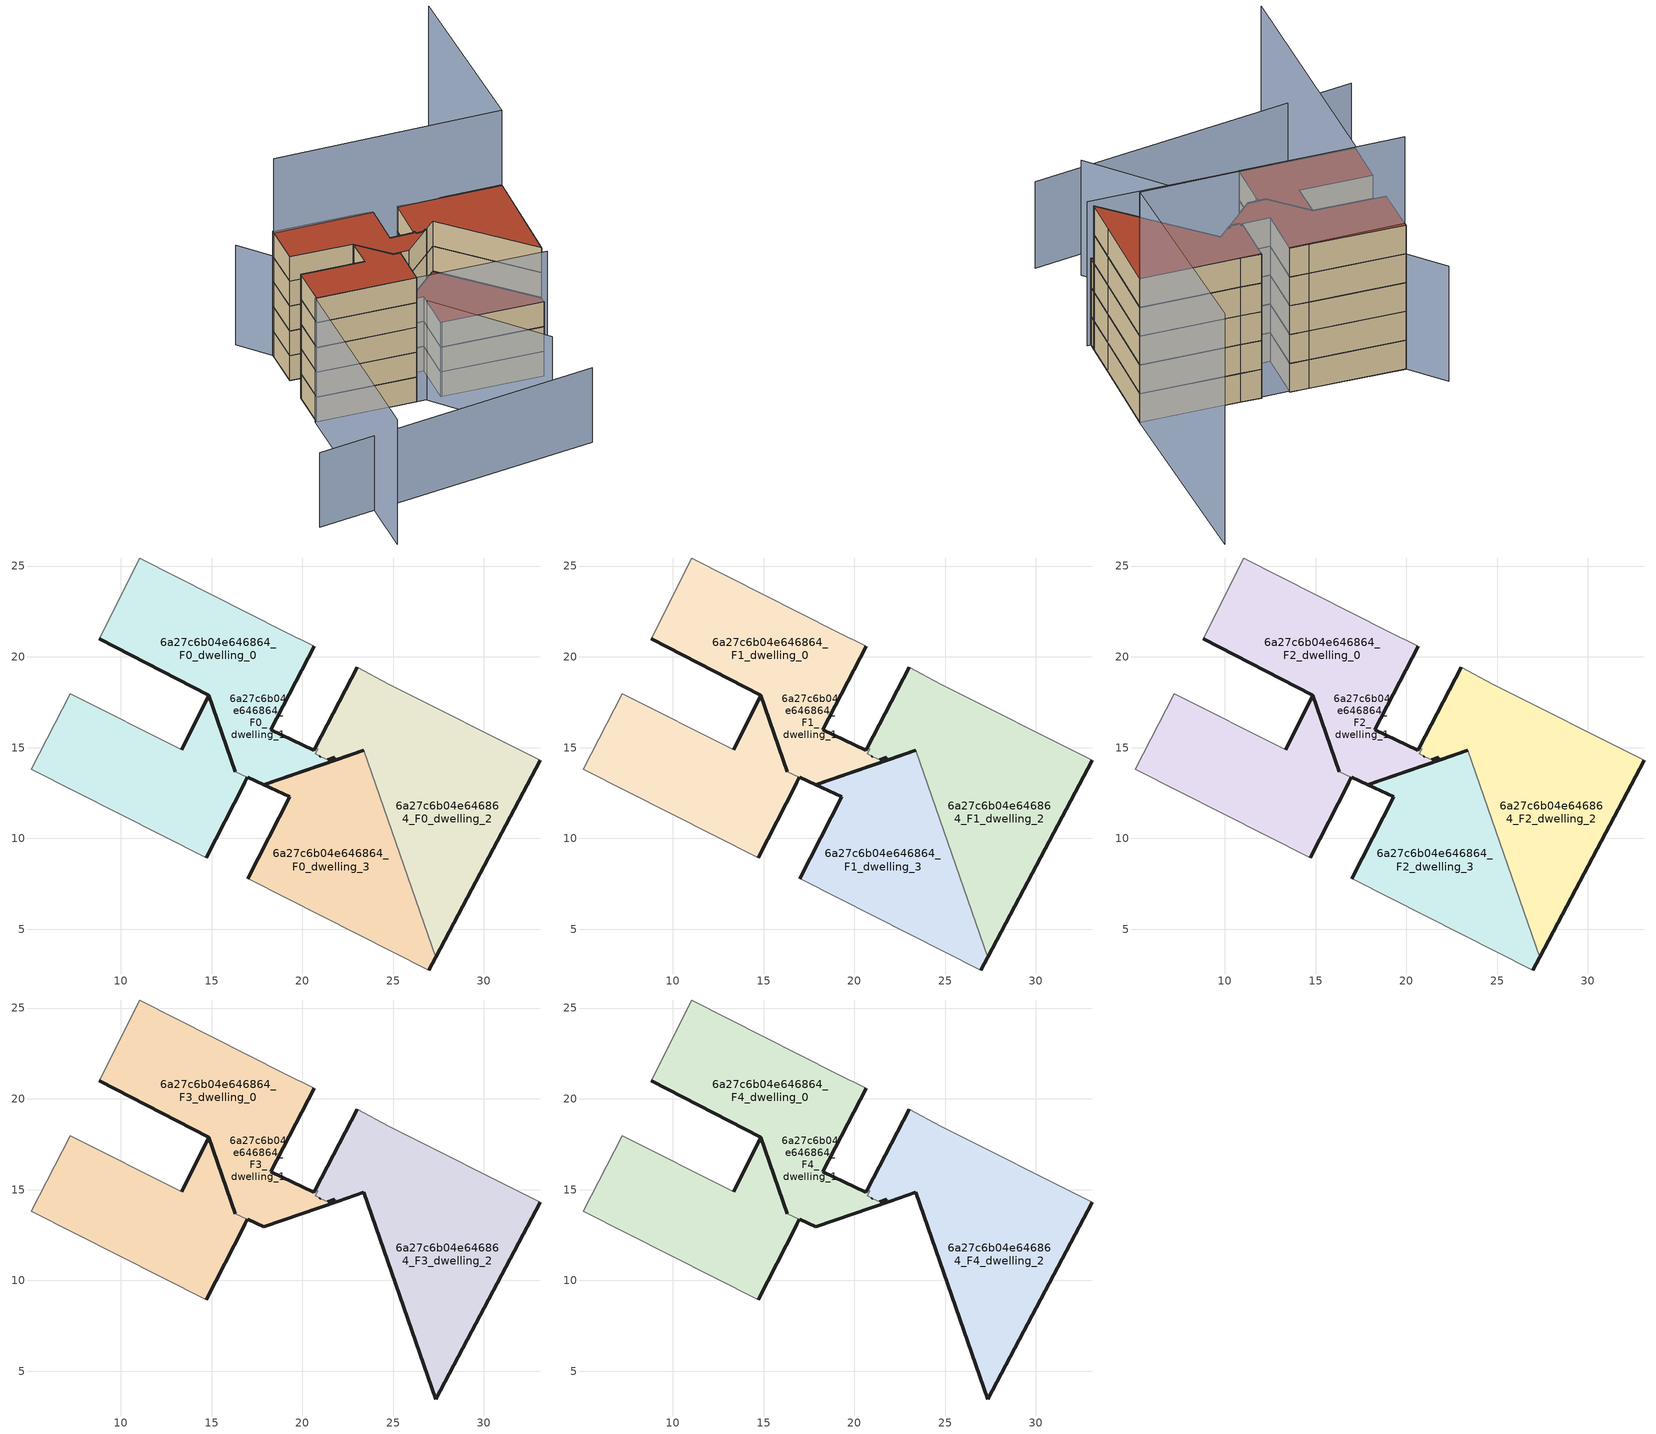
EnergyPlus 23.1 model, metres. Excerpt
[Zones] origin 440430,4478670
6a27c6b04e646864_F0_dwelling_0
 floor ground (EU_floor_Construction): 14.71,8.94 16.77,12.97 16.84,13.1 16.98,13.37 16.32,13.68 16.31,13.68 14.86,17.87 13.35,14.88 7.23,17.98 5.09,13.8 z0; 16.32,13.68 14.86,17.87 16.31,13.68 z0; 21.99,14.38 21.8,14.47 21.39,14.33 21.01,14.51 20.96,14.49 20.97,14.53 20.7,14.66 20.84,14.92 20.71,14.99 20.64,14.85 18.27,15.98 20.65,20.57 19.04,21.39 11.05,25.44 8.81,20.99 14.86,17.87 16.32,13.68 16.98,13.37 17.89,12.96 z0
 wall outside (EU_wall_Construction): 21.99,14.38 17.89,12.96 16.98,13.37 / 16.32,13.68 16.31,13.68 14.86,17.87 8.81,20.99 / 20.65,20.57 18.27,15.98 20.64,14.85 20.71,14.99 / 20.97,14.53 20.96,14.49 / 21.39,14.33 21.8,14.47 z0:3
 wall adiabatic (EU_wall_Construction): 8.81,20.99 11.05,25.44 19.04,21.39 20.65,20.57 z0:3
 wall to 6a27c6b04e646864_F0_dwelling_2 (EU_wall_Construction): 21.8,14.47 21.99,14.38 / 20.71,14.99 20.84,14.92 20.7,14.66 20.97,14.53 / 20.96,14.49 21.01,14.51 21.39,14.33 z0:3
 wall to 6a27c6b04e646864_F0_dwelling_1 (EU_wall_Construction): 16.98,13.37 16.32,13.68 z0:3
6a27c6b04e646864_F0_dwelling_1
 floor ground (EU_floor_Construction): 14.71,8.94 16.77,12.97 16.84,13.1 16.98,13.37 16.32,13.68 16.31,13.68 14.86,17.87 13.35,14.88 7.23,17.98 5.09,13.8 z0; 16.32,13.68 14.86,17.87 16.31,13.68 z0; 21.99,14.38 21.8,14.47 21.39,14.33 21.01,14.51 20.96,14.49 20.97,14.53 20.7,14.66 20.84,14.92 20.71,14.99 20.64,14.85 18.27,15.98 20.65,20.57 19.04,21.39 11.05,25.44 8.81,20.99 14.86,17.87 16.32,13.68 16.98,13.37 17.89,12.96 z0
 wall outside (EU_wall_Construction): 13.35,14.88 14.86,17.87 16.32,13.68 / 16.98,13.37 16.84,13.1 16.77,12.97 14.71,8.94 z0:3
 wall adiabatic (EU_wall_Construction): 14.71,8.94 5.09,13.8 7.23,17.98 13.35,14.88 z0:3
6a27c6b04e646864_F0_dwelling_2
 floor ground (EU_floor_Construction): 29.07,6.75 33.09,14.31 24.75,18.5 23.01,19.42 20.71,14.99 20.84,14.92 20.7,14.66 20.97,14.53 20.96,14.49 21.01,14.51 21.39,14.33 21.8,14.47 21.99,14.38 23.39,14.86 27.33,3.46 z0
 wall outside (EU_wall_Construction): 20.71,14.99 23.01,19.42 / 33.09,14.31 29.07,6.75 27.33,3.46 / 23.39,14.86 21.99,14.38 / 20.96,14.49 20.97,14.53 / 21.8,14.47 21.39,14.33 z0:3
 wall adiabatic (EU_wall_Construction): 23.01,19.42 24.75,18.5 33.09,14.31 z0:3
 wall to 6a27c6b04e646864_F0_dwelling_3 (EU_wall_Construction): 27.33,3.46 23.39,14.86 z0:3
6a27c6b04e646864_F0_dwelling_3
 floor ground (EU_floor_Construction): 26.96,2.76 27.33,3.46 23.39,14.86 17.89,12.96 19.32,12.3 17,7.79 17.13,7.73 z0
 wall outside (EU_wall_Construction): 27.33,3.46 26.96,2.76 / 17,7.79 19.32,12.3 17.89,12.96 23.39,14.86 z0:3
 wall adiabatic (EU_wall_Construction): 26.96,2.76 17.13,7.73 17,7.79 z0:3
6a27c6b04e646864_F1_dwelling_0
 floor outside (EU_floor_Construction): 21.99,14.38 21.8,14.47 21.39,14.33 21.01,14.51 20.96,14.49 20.97,14.53 20.7,14.66 20.84,14.92 20.71,14.99 20.64,14.85 18.27,15.98 20.65,20.57 19.04,21.39 11.05,25.44 8.81,20.99 14.86,17.87 16.32,13.68 16.98,13.37 17.89,12.96 z3; 14.71,8.94 16.77,12.97 16.84,13.1 16.98,13.37 16.32,13.68 16.31,13.68 14.86,17.87 13.35,14.88 7.23,17.98 5.09,13.8 z3; 16.32,13.68 14.86,17.87 16.31,13.68 z3
 wall outside (EU_wall_Construction): 21.99,14.38 17.89,12.96 16.98,13.37 / 16.32,13.68 16.31,13.68 14.86,17.87 8.81,20.99 / 20.65,20.57 18.27,15.98 20.64,14.85 20.71,14.99 / 20.97,14.53 20.96,14.49 / 21.39,14.33 21.8,14.47 z3:6
 wall adiabatic (EU_wall_Construction): 8.81,20.99 11.05,25.44 19.04,21.39 20.65,20.57 z3:6
 wall to 6a27c6b04e646864_F1_dwelling_2 (EU_wall_Construction): 21.8,14.47 21.99,14.38 / 20.71,14.99 20.84,14.92 20.7,14.66 20.97,14.53 / 20.96,14.49 21.01,14.51 21.39,14.33 z3:6
 wall to 6a27c6b04e646864_F1_dwelling_1 (EU_wall_Construction): 16.98,13.37 16.32,13.68 z3:6
6a27c6b04e646864_F1_dwelling_1
 floor to 6a27c6b04e646864_F0_dwelling_1 (EU_floor_Construction): 14.71,8.94 16.77,12.97 16.84,13.1 16.98,13.37 16.32,13.68 16.31,13.68 14.86,17.87 13.35,14.88 7.23,17.98 5.09,13.8 z3; 16.32,13.68 14.86,17.87 16.31,13.68 z3; 21.99,14.38 21.8,14.47 21.39,14.33 21.01,14.51 20.96,14.49 20.97,14.53 20.7,14.66 20.84,14.92 20.71,14.99 20.64,14.85 18.27,15.98 20.65,20.57 19.04,21.39 11.05,25.44 8.81,20.99 14.86,17.87 16.32,13.68 16.98,13.37 17.89,12.96 z3
 wall outside (EU_wall_Construction): 13.35,14.88 14.86,17.87 16.32,13.68 / 16.98,13.37 16.84,13.1 16.77,12.97 14.71,8.94 z3:6
 wall adiabatic (EU_wall_Construction): 14.71,8.94 5.09,13.8 7.23,17.98 13.35,14.88 z3:6
6a27c6b04e646864_F1_dwelling_2
 floor to 6a27c6b04e646864_F0_dwelling_2 (EU_floor_Construction): 29.07,6.75 33.09,14.31 24.75,18.5 23.01,19.42 20.71,14.99 20.84,14.92 20.7,14.66 20.97,14.53 20.96,14.49 21.01,14.51 21.39,14.33 21.8,14.47 21.99,14.38 23.39,14.86 27.33,3.46 z3
 wall outside (EU_wall_Construction): 20.71,14.99 23.01,19.42 / 33.09,14.31 29.07,6.75 27.33,3.46 / 23.39,14.86 21.99,14.38 / 20.96,14.49 20.97,14.53 / 21.8,14.47 21.39,14.33 z3:6
 wall adiabatic (EU_wall_Construction): 23.01,19.42 24.75,18.5 33.09,14.31 z3:6
 wall to 6a27c6b04e646864_F1_dwelling_3 (EU_wall_Construction): 27.33,3.46 23.39,14.86 z3:6
6a27c6b04e646864_F1_dwelling_3
 floor to 6a27c6b04e646864_F0_dwelling_3 (EU_floor_Construction): 26.96,2.76 27.33,3.46 23.39,14.86 17.89,12.96 19.32,12.3 17,7.79 17.13,7.73 z3
 wall outside (EU_wall_Construction): 27.33,3.46 26.96,2.76 / 17,7.79 19.32,12.3 17.89,12.96 23.39,14.86 z3:6
 wall adiabatic (EU_wall_Construction): 26.96,2.76 17.13,7.73 17,7.79 z3:6
6a27c6b04e646864_F2_dwelling_0
 floor outside (EU_floor_Construction): 21.99,14.38 21.8,14.47 21.39,14.33 21.01,14.51 20.96,14.49 20.97,14.53 20.7,14.66 20.84,14.92 20.71,14.99 20.64,14.85 18.27,15.98 20.65,20.57 19.04,21.39 11.05,25.44 8.81,20.99 14.86,17.87 16.32,13.68 16.98,13.37 17.89,12.96 z6; 14.71,8.94 16.77,12.97 16.84,13.1 16.98,13.37 16.32,13.68 16.31,13.68 14.86,17.87 13.35,14.88 7.23,17.98 5.09,13.8 z6; 16.32,13.68 14.86,17.87 16.31,13.68 z6
 wall outside (EU_wall_Construction): 21.99,14.38 17.89,12.96 16.98,13.37 / 16.32,13.68 16.31,13.68 14.86,17.87 8.81,20.99 / 20.65,20.57 18.27,15.98 20.64,14.85 20.71,14.99 / 20.97,14.53 20.96,14.49 / 21.39,14.33 21.8,14.47 z6:9
 wall adiabatic (EU_wall_Construction): 8.81,20.99 11.05,25.44 19.04,21.39 20.65,20.57 z6:9
 wall to 6a27c6b04e646864_F2_dwelling_2 (EU_wall_Construction): 21.8,14.47 21.99,14.38 / 20.71,14.99 20.84,14.92 20.7,14.66 20.97,14.53 / 20.96,14.49 21.01,14.51 21.39,14.33 z6:9
 wall to 6a27c6b04e646864_F2_dwelling_1 (EU_wall_Construction): 16.98,13.37 16.32,13.68 z6:9
6a27c6b04e646864_F2_dwelling_1
 floor to 6a27c6b04e646864_F1_dwelling_1 (EU_floor_Construction): 14.71,8.94 16.77,12.97 16.84,13.1 16.98,13.37 16.32,13.68 16.31,13.68 14.86,17.87 13.35,14.88 7.23,17.98 5.09,13.8 z6; 16.32,13.68 14.86,17.87 16.31,13.68 z6; 21.99,14.38 21.8,14.47 21.39,14.33 21.01,14.51 20.96,14.49 20.97,14.53 20.7,14.66 20.84,14.92 20.71,14.99 20.64,14.85 18.27,15.98 20.65,20.57 19.04,21.39 11.05,25.44 8.81,20.99 14.86,17.87 16.32,13.68 16.98,13.37 17.89,12.96 z6
 wall outside (EU_wall_Construction): 13.35,14.88 14.86,17.87 16.32,13.68 / 16.98,13.37 16.84,13.1 16.77,12.97 14.71,8.94 z6:9
 wall adiabatic (EU_wall_Construction): 14.71,8.94 5.09,13.8 7.23,17.98 13.35,14.88 z6:9
6a27c6b04e646864_F2_dwelling_2
 floor to 6a27c6b04e646864_F1_dwelling_2 (EU_floor_Construction): 29.07,6.75 33.09,14.31 24.75,18.5 23.01,19.42 20.71,14.99 20.84,14.92 20.7,14.66 20.97,14.53 20.96,14.49 21.01,14.51 21.39,14.33 21.8,14.47 21.99,14.38 23.39,14.86 27.33,3.46 z6
 wall outside (EU_wall_Construction): 20.71,14.99 23.01,19.42 / 33.09,14.31 29.07,6.75 27.33,3.46 / 23.39,14.86 21.99,14.38 / 20.96,14.49 20.97,14.53 / 21.8,14.47 21.39,14.33 z6:9
 wall adiabatic (EU_wall_Construction): 23.01,19.42 24.75,18.5 33.09,14.31 z6:9
 wall to 6a27c6b04e646864_F2_dwelling_3 (EU_wall_Construction): 27.33,3.46 23.39,14.86 z6:9
6a27c6b04e646864_F2_dwelling_3
 floor to 6a27c6b04e646864_F1_dwelling_3 (EU_floor_Construction): 26.96,2.76 27.33,3.46 23.39,14.86 17.89,12.96 19.32,12.3 17,7.79 17.13,7.73 z6
 wall outside (EU_wall_Construction): 27.33,3.46 26.96,2.76 / 17,7.79 19.32,12.3 17.89,12.96 23.39,14.86 z6:9
 wall adiabatic (EU_wall_Construction): 26.96,2.76 17.13,7.73 17,7.79 z6:9
 roof outside (EU_roof_Construction): 23.39,14.86 27.33,3.46 26.96,2.76 17.13,7.73 17,7.79 19.32,12.3 17.89,12.96 z9
6a27c6b04e646864_F3_dwelling_0
 floor outside (EU_floor_Construction): 21.99,14.38 21.8,14.47 21.39,14.33 21.01,14.51 20.96,14.49 20.97,14.53 20.7,14.66 20.84,14.92 20.71,14.99 20.64,14.85 18.27,15.98 20.65,20.57 19.04,21.39 11.05,25.44 8.81,20.99 14.86,17.87 16.32,13.68 16.98,13.37 17.89,12.96 z9; 14.71,8.94 16.77,12.97 16.84,13.1 16.98,13.37 16.32,13.68 16.31,13.68 14.86,17.87 13.35,14.88 7.23,17.98 5.09,13.8 z9; 16.32,13.68 14.86,17.87 16.31,13.68 z9
 wall outside (EU_wall_Construction): 21.99,14.38 17.89,12.96 16.98,13.37 / 16.32,13.68 16.31,13.68 14.86,17.87 8.81,20.99 / 20.65,20.57 18.27,15.98 20.64,14.85 20.71,14.99 / 20.97,14.53 20.96,14.49 / 21.39,14.33 21.8,14.47 z9:12
 wall adiabatic (EU_wall_Construction): 8.81,20.99 11.05,25.44 19.04,21.39 20.65,20.57 z9:12
 wall to 6a27c6b04e646864_F3_dwelling_2 (EU_wall_Construction): 21.8,14.47 21.99,14.38 / 20.71,14.99 20.84,14.92 20.7,14.66 20.97,14.53 / 20.96,14.49 21.01,14.51 21.39,14.33 z9:12
 wall to 6a27c6b04e646864_F3_dwelling_1 (EU_wall_Construction): 16.98,13.37 16.32,13.68 z9:12
6a27c6b04e646864_F3_dwelling_1
 floor to 6a27c6b04e646864_F2_dwelling_1 (EU_floor_Construction): 14.71,8.94 16.77,12.97 16.84,13.1 16.98,13.37 16.32,13.68 16.31,13.68 14.86,17.87 13.35,14.88 7.23,17.98 5.09,13.8 z9; 16.32,13.68 14.86,17.87 16.31,13.68 z9; 21.99,14.38 21.8,14.47 21.39,14.33 21.01,14.51 20.96,14.49 20.97,14.53 20.7,14.66 20.84,14.92 20.71,14.99 20.64,14.85 18.27,15.98 20.65,20.57 19.04,21.39 11.05,25.44 8.81,20.99 14.86,17.87 16.32,13.68 16.98,13.37 17.89,12.96 z9
 wall outside (EU_wall_Construction): 13.35,14.88 14.86,17.87 16.32,13.68 / 16.98,13.37 16.84,13.1 16.77,12.97 14.71,8.94 z9:12
 wall adiabatic (EU_wall_Construction): 14.71,8.94 5.09,13.8 7.23,17.98 13.35,14.88 z9:12
6a27c6b04e646864_F3_dwelling_2
 floor to 6a27c6b04e646864_F2_dwelling_2 (EU_floor_Construction): 29.07,6.75 33.09,14.31 24.75,18.5 23.01,19.42 20.71,14.99 20.84,14.92 20.7,14.66 20.97,14.53 20.96,14.49 21.01,14.51 21.39,14.33 21.8,14.47 21.99,14.38 23.39,14.86 27.33,3.46 z9
 wall outside (EU_wall_Construction): 20.71,14.99 23.01,19.42 / 33.09,14.31 29.07,6.75 27.33,3.46 23.39,14.86 21.99,14.38 / 20.96,14.49 20.97,14.53 / 21.8,14.47 21.39,14.33 z9:12
 wall adiabatic (EU_wall_Construction): 23.01,19.42 24.75,18.5 33.09,14.31 z9:12
6a27c6b04e646864_F4_dwelling_0
 floor outside (EU_floor_Construction): 21.99,14.38 21.8,14.47 21.39,14.33 21.01,14.51 20.96,14.49 20.97,14.53 20.7,14.66 20.84,14.92 20.71,14.99 20.64,14.85 18.27,15.98 20.65,20.57 19.04,21.39 11.05,25.44 8.81,20.99 14.86,17.87 16.32,13.68 16.98,13.37 17.89,12.96 z12; 14.71,8.94 16.77,12.97 16.84,13.1 16.98,13.37 16.32,13.68 16.31,13.68 14.86,17.87 13.35,14.88 7.23,17.98 5.09,13.8 z12; 16.32,13.68 14.86,17.87 16.31,13.68 z12
 wall outside (EU_wall_Construction): 21.99,14.38 17.89,12.96 16.98,13.37 / 16.32,13.68 16.31,13.68 14.86,17.87 8.81,20.99 / 20.65,20.57 18.27,15.98 20.64,14.85 20.71,14.99 / 20.97,14.53 20.96,14.49 / 21.39,14.33 21.8,14.47 z12:15
 wall adiabatic (EU_wall_Construction): 8.81,20.99 11.05,25.44 19.04,21.39 20.65,20.57 z12:15
 wall to 6a27c6b04e646864_F4_dwelling_2 (EU_wall_Construction): 21.8,14.47 21.99,14.38 / 20.71,14.99 20.84,14.92 20.7,14.66 20.97,14.53 / 20.96,14.49 21.01,14.51 21.39,14.33 z12:15
 wall to 6a27c6b04e646864_F4_dwelling_1 (EU_wall_Construction): 16.98,13.37 16.32,13.68 z12:15
 roof outside (EU_roof_Construction): 14.86,17.87 16.32,13.68 16.31,13.68 z15; 19.04,21.39 20.65,20.57 18.27,15.98 20.64,14.85 20.71,14.99 20.84,14.92 20.7,14.66 20.97,14.53 20.96,14.49 21.01,14.51 21.39,14.33 21.8,14.47 21.99,14.38 17.89,12.96 16.98,13.37 16.32,13.68 14.86,17.87 8.81,20.99 11.05,25.44 z15; 14.86,17.87 16.31,13.68 16.32,13.68 16.98,13.37 16.84,13.1 16.77,12.97 14.71,8.94 5.09,13.8 7.23,17.98 13.35,14.88 z15
6a27c6b04e646864_F4_dwelling_1
 floor to 6a27c6b04e646864_F3_dwelling_1 (EU_floor_Construction): 14.71,8.94 16.77,12.97 16.84,13.1 16.98,13.37 16.32,13.68 16.31,13.68 14.86,17.87 13.35,14.88 7.23,17.98 5.09,13.8 z12; 16.32,13.68 14.86,17.87 16.31,13.68 z12; 21.99,14.38 21.8,14.47 21.39,14.33 21.01,14.51 20.96,14.49 20.97,14.53 20.7,14.66 20.84,14.92 20.71,14.99 20.64,14.85 18.27,15.98 20.65,20.57 19.04,21.39 11.05,25.44 8.81,20.99 14.86,17.87 16.32,13.68 16.98,13.37 17.89,12.96 z12
 wall outside (EU_wall_Construction): 13.35,14.88 14.86,17.87 16.32,13.68 / 16.98,13.37 16.84,13.1 16.77,12.97 14.71,8.94 z12:15
 wall adiabatic (EU_wall_Construction): 14.71,8.94 5.09,13.8 7.23,17.98 13.35,14.88 z12:15
 roof outside (EU_roof_Construction): 14.86,17.87 16.32,13.68 16.31,13.68 z15; 19.04,21.39 20.65,20.57 18.27,15.98 20.64,14.85 20.71,14.99 20.84,14.92 20.7,14.66 20.97,14.53 20.96,14.49 21.01,14.51 21.39,14.33 21.8,14.47 21.99,14.38 17.89,12.96 16.98,13.37 16.32,13.68 14.86,17.87 8.81,20.99 11.05,25.44 z15; 14.86,17.87 16.31,13.68 16.32,13.68 16.98,13.37 16.84,13.1 16.77,12.97 14.71,8.94 5.09,13.8 7.23,17.98 13.35,14.88 z15
6a27c6b04e646864_F4_dwelling_2
 floor to 6a27c6b04e646864_F3_dwelling_2 (EU_floor_Construction): 29.07,6.75 33.09,14.31 24.75,18.5 23.01,19.42 20.71,14.99 20.84,14.92 20.7,14.66 20.97,14.53 20.96,14.49 21.01,14.51 21.39,14.33 21.8,14.47 21.99,14.38 23.39,14.86 27.33,3.46 z12
 wall outside (EU_wall_Construction): 20.71,14.99 23.01,19.42 / 33.09,14.31 29.07,6.75 27.33,3.46 23.39,14.86 21.99,14.38 / 20.96,14.49 20.97,14.53 / 21.8,14.47 21.39,14.33 z12:15
 wall adiabatic (EU_wall_Construction): 23.01,19.42 24.75,18.5 33.09,14.31 z12:15
 roof outside (EU_roof_Construction): 33.09,14.31 29.07,6.75 27.33,3.46 23.39,14.86 21.99,14.38 21.8,14.47 21.39,14.33 21.01,14.51 20.96,14.49 20.97,14.53 20.7,14.66 20.84,14.92 20.71,14.99 23.01,19.42 24.75,18.5 z15
shading: 42.12,32.83 33.09,14.31 / 33.09,14.31 10.87,25.14 z0:24; -8.84,0.36 21.39,-9.09 z0:9; -5.77,-7.47 4.98,13.86 / 4.98,13.86 27.28,2.62 z0:15; 9.94,29.51 19.46,-5.38 z0:12
[Building]
EU S2 Campaign: North Axis=0; Terrain=City; Solar Distribution=FullExterior
[Site:Location]
Madrid: Latitude=40.5; Longitude=-3.5; Time Zone=1; Elevation=609
[SizingPeriod:WeatherFileDays]
AnnualSizingPeriod: Begin Month=1; Begin Day of Month=1; End Month=12; End Day of Month=31; Day of Week for Start Day=Monday; Use Weather File Daylight Saving Period=No; Use Weather File Rain and Snow Indicators=No
[MATERIAL]
EU_InternalMass_Material: Roughness=MediumRough; Thickness=0.1; Conductivity=1; Density=1800; Specific Heat=900; Thermal Absorptance=0.9; Solar Absorptance=0.7; Visible Absorptance=0.7
[MATERIAL:NOMASS] Roughness=MediumRough; Thermal Absorptance=0.9; Solar Absorptance=0.7; Visible Absorptance=0.7
Name | Thermal Resistance
EU_wall_NoMass | 0.419739
EU_roof_NoMass | 0.352165
EU_floor_NoMass | 0.608284
[CONSTRUCTION]
EU_wall_Construction: EU_wall_NoMass
EU_roof_Construction: EU_roof_NoMass
EU_floor_Construction: EU_floor_NoMass
EU_InternalMass_Construction: EU_InternalMass_Material
[ZONE] Type=1; Multiplier=1; Ceiling Height=autocalculate; Floor Area=autocalculate; Part of Total Floor Area=Yes
Name | Volume
6a27c6b04e646864_F0_dwelling_0; 6a27c6b04e646864_F1_dwelling_0; 6a27c6b04e646864_F2_dwelling_0; 6a27c6b04e646864_F3_dwelling_0; 6a27c6b04e646864_F4_dwelling_0; 6a27c6b04e646864_F0_dwelling_1; 6a27c6b04e646864_F1_dwelling_1; 6a27c6b04e646864_F2_dwelling_1; 6a27c6b04e646864_F3_dwelling_1; 6a27c6b04e646864_F4_dwelling_1 | 373.642
6a27c6b04e646864_F0_dwelling_2 | 249.217
6a27c6b04e646864_F1_dwelling_2; 6a27c6b04e646864_F2_dwelling_2; 6a27c6b04e646864_F3_dwelling_2; 6a27c6b04e646864_F4_dwelling_2 | 249.216
6a27c6b04e646864_F0_dwelling_3 | 192.322
6a27c6b04e646864_F1_dwelling_3; 6a27c6b04e646864_F2_dwelling_3 | 192.323
[INTERNALMASS] Construction=EU_InternalMass_Construction
Name | Zone or ZoneList | Surface Area
6a27c6b04e646864_F0_dwelling_0_EU_InternalMass | 6a27c6b04e646864_F0_dwelling_0 | 68.0017
6a27c6b04e646864_F0_dwelling_1_EU_InternalMass | 6a27c6b04e646864_F0_dwelling_1 | 56.5424
6a27c6b04e646864_F0_dwelling_2_EU_InternalMass | 6a27c6b04e646864_F0_dwelling_2 | 83.0717
6a27c6b04e646864_F0_dwelling_3_EU_InternalMass | 6a27c6b04e646864_F0_dwelling_3 | 64.1075
6a27c6b04e646864_F1_dwelling_0_EU_InternalMass | 6a27c6b04e646864_F1_dwelling_0 | 68.0017
6a27c6b04e646864_F1_dwelling_1_EU_InternalMass | 6a27c6b04e646864_F1_dwelling_1 | 56.5424
6a27c6b04e646864_F1_dwelling_2_EU_InternalMass | 6a27c6b04e646864_F1_dwelling_2 | 83.0717
6a27c6b04e646864_F1_dwelling_3_EU_InternalMass | 6a27c6b04e646864_F1_dwelling_3 | 64.1075
6a27c6b04e646864_F2_dwelling_0_EU_InternalMass | 6a27c6b04e646864_F2_dwelling_0 | 68.0017
6a27c6b04e646864_F2_dwelling_1_EU_InternalMass | 6a27c6b04e646864_F2_dwelling_1 | 56.5424
6a27c6b04e646864_F2_dwelling_2_EU_InternalMass | 6a27c6b04e646864_F2_dwelling_2 | 83.0717
6a27c6b04e646864_F2_dwelling_3_EU_InternalMass | 6a27c6b04e646864_F2_dwelling_3 | 64.1075
6a27c6b04e646864_F3_dwelling_0_EU_InternalMass | 6a27c6b04e646864_F3_dwelling_0 | 92.4595
6a27c6b04e646864_F3_dwelling_1_EU_InternalMass | 6a27c6b04e646864_F3_dwelling_1 | 118.791
6a27c6b04e646864_F3_dwelling_2_EU_InternalMass | 6a27c6b04e646864_F3_dwelling_2 | 60.4731
6a27c6b04e646864_F4_dwelling_0_EU_InternalMass | 6a27c6b04e646864_F4_dwelling_0 | 92.4595
6a27c6b04e646864_F4_dwelling_1_EU_InternalMass | 6a27c6b04e646864_F4_dwelling_1 | 118.791
6a27c6b04e646864_F4_dwelling_2_EU_InternalMass | 6a27c6b04e646864_F4_dwelling_2 | 60.4731
[OTHEREQUIPMENT] Fuel Type=Electricity; Design Level Calculation Method=Watts/Area; Power per Zone Floor Area=1; Fraction Latent=0; Fraction Radiant=0; Fraction Lost=0; Carbon Dioxide Generation Rate=0; EndUse Subcategory=EU_Step8_InternalGains
Name | Zone or ZoneList or Space or SpaceList | Schedule
EU_Step8_InternalGain_6a27c6b04e646864_F0_dwelling_0_f000 | 6a27c6b04e646864_F0_dwelling_0 | EU_Step8_GainSchedule_6a27c6b04e646864_F0_dwelling_0_f000
EU_Step8_InternalGain_6a27c6b04e646864_F0_dwelling_1_f000 | 6a27c6b04e646864_F0_dwelling_1 | EU_Step8_GainSchedule_6a27c6b04e646864_F0_dwelling_1_f000
EU_Step8_InternalGain_6a27c6b04e646864_F0_dwelling_2_f000 | 6a27c6b04e646864_F0_dwelling_2 | EU_Step8_GainSchedule_6a27c6b04e646864_F0_dwelling_2_f000
EU_Step8_InternalGain_6a27c6b04e646864_F0_dwelling_3_f000 | 6a27c6b04e646864_F0_dwelling_3 | EU_Step8_GainSchedule_6a27c6b04e646864_F0_dwelling_3_f000
EU_Step8_InternalGain_6a27c6b04e646864_F1_dwelling_0_f000 | 6a27c6b04e646864_F1_dwelling_0 | EU_Step8_GainSchedule_6a27c6b04e646864_F1_dwelling_0_f000
EU_Step8_InternalGain_6a27c6b04e646864_F1_dwelling_1_f000 | 6a27c6b04e646864_F1_dwelling_1 | EU_Step8_GainSchedule_6a27c6b04e646864_F1_dwelling_1_f000
EU_Step8_InternalGain_6a27c6b04e646864_F1_dwelling_2_f000 | 6a27c6b04e646864_F1_dwelling_2 | EU_Step8_GainSchedule_6a27c6b04e646864_F1_dwelling_2_f000
EU_Step8_InternalGain_6a27c6b04e646864_F1_dwelling_3_f000 | 6a27c6b04e646864_F1_dwelling_3 | EU_Step8_GainSchedule_6a27c6b04e646864_F1_dwelling_3_f000
EU_Step8_InternalGain_6a27c6b04e646864_F2_dwelling_0_f000 | 6a27c6b04e646864_F2_dwelling_0 | EU_Step8_GainSchedule_6a27c6b04e646864_F2_dwelling_0_f000
EU_Step8_InternalGain_6a27c6b04e646864_F2_dwelling_1_f000 | 6a27c6b04e646864_F2_dwelling_1 | EU_Step8_GainSchedule_6a27c6b04e646864_F2_dwelling_1_f000
EU_Step8_InternalGain_6a27c6b04e646864_F2_dwelling_2_f000 | 6a27c6b04e646864_F2_dwelling_2 | EU_Step8_GainSchedule_6a27c6b04e646864_F2_dwelling_2_f000
EU_Step8_InternalGain_6a27c6b04e646864_F2_dwelling_3_f000 | 6a27c6b04e646864_F2_dwelling_3 | EU_Step8_GainSchedule_6a27c6b04e646864_F2_dwelling_3_f000
EU_Step8_InternalGain_6a27c6b04e646864_F3_dwelling_0_f000 | 6a27c6b04e646864_F3_dwelling_0 | EU_Step8_GainSchedule_6a27c6b04e646864_F3_dwelling_0_f000
EU_Step8_InternalGain_6a27c6b04e646864_F3_dwelling_1_f000 | 6a27c6b04e646864_F3_dwelling_1 | EU_Step8_GainSchedule_6a27c6b04e646864_F3_dwelling_1_f000
EU_Step8_InternalGain_6a27c6b04e646864_F3_dwelling_2_f000 | 6a27c6b04e646864_F3_dwelling_2 | EU_Step8_GainSchedule_6a27c6b04e646864_F3_dwelling_2_f000
EU_Step8_InternalGain_6a27c6b04e646864_F4_dwelling_0_f000 | 6a27c6b04e646864_F4_dwelling_0 | EU_Step8_GainSchedule_6a27c6b04e646864_F4_dwelling_0_f000
EU_Step8_InternalGain_6a27c6b04e646864_F4_dwelling_1_f000 | 6a27c6b04e646864_F4_dwelling_1 | EU_Step8_GainSchedule_6a27c6b04e646864_F4_dwelling_1_f000
EU_Step8_InternalGain_6a27c6b04e646864_F4_dwelling_2_f000 | 6a27c6b04e646864_F4_dwelling_2 | EU_Step8_GainSchedule_6a27c6b04e646864_F4_dwelling_2_f000
[ZONEVENTILATION:DESIGNFLOWRATE] Schedule=EU_AlwaysOn; Design Flow Rate Calculation Method=AirChanges/Hour; Air Changes per Hour=0.703302; Ventilation Type=Natural; Fan Pressure Rise=0; Fan Total Efficiency=1; Constant Term Coefficient=1; Temperature Term Coefficient=0; Velocity Term Coefficient=0; Velocity Squared Term Coefficient=0; Minimum Indoor Temperature=-100; Maximum Indoor Temperature=100; Delta Temperature=-100; Minimum Outdoor Temperature=-100; Maximum Outdoor Temperature=100; Maximum Wind Speed=40
Name | Zone or ZoneList or Space or SpaceList
EU_ConstantAir_6a27c6b04e646864_F0_dwelling_0 | 6a27c6b04e646864_F0_dwelling_0
EU_ConstantAir_6a27c6b04e646864_F0_dwelling_1 | 6a27c6b04e646864_F0_dwelling_1
EU_ConstantAir_6a27c6b04e646864_F0_dwelling_2 | 6a27c6b04e646864_F0_dwelling_2
EU_ConstantAir_6a27c6b04e646864_F0_dwelling_3 | 6a27c6b04e646864_F0_dwelling_3
EU_ConstantAir_6a27c6b04e646864_F1_dwelling_0 | 6a27c6b04e646864_F1_dwelling_0
EU_ConstantAir_6a27c6b04e646864_F1_dwelling_1 | 6a27c6b04e646864_F1_dwelling_1
EU_ConstantAir_6a27c6b04e646864_F1_dwelling_2 | 6a27c6b04e646864_F1_dwelling_2
EU_ConstantAir_6a27c6b04e646864_F1_dwelling_3 | 6a27c6b04e646864_F1_dwelling_3
EU_ConstantAir_6a27c6b04e646864_F2_dwelling_0 | 6a27c6b04e646864_F2_dwelling_0
EU_ConstantAir_6a27c6b04e646864_F2_dwelling_1 | 6a27c6b04e646864_F2_dwelling_1
EU_ConstantAir_6a27c6b04e646864_F2_dwelling_2 | 6a27c6b04e646864_F2_dwelling_2
EU_ConstantAir_6a27c6b04e646864_F2_dwelling_3 | 6a27c6b04e646864_F2_dwelling_3
EU_ConstantAir_6a27c6b04e646864_F3_dwelling_0 | 6a27c6b04e646864_F3_dwelling_0
EU_ConstantAir_6a27c6b04e646864_F3_dwelling_1 | 6a27c6b04e646864_F3_dwelling_1
EU_ConstantAir_6a27c6b04e646864_F3_dwelling_2 | 6a27c6b04e646864_F3_dwelling_2
EU_ConstantAir_6a27c6b04e646864_F4_dwelling_0 | 6a27c6b04e646864_F4_dwelling_0
EU_ConstantAir_6a27c6b04e646864_F4_dwelling_1 | 6a27c6b04e646864_F4_dwelling_1
EU_ConstantAir_6a27c6b04e646864_F4_dwelling_2 | 6a27c6b04e646864_F4_dwelling_2
[HVACTEMPLATE:THERMOSTAT] Constant Heating Setpoint=20; Constant Cooling Setpoint=50
EU_HeatOnly_6a27c6b04e646864_F0_dwelling_0; EU_HeatOnly_6a27c6b04e646864_F0_dwelling_1; EU_HeatOnly_6a27c6b04e646864_F0_dwelling_2; EU_HeatOnly_6a27c6b04e646864_F0_dwelling_3; EU_HeatOnly_6a27c6b04e646864_F1_dwelling_0; EU_HeatOnly_6a27c6b04e646864_F1_dwelling_1; EU_HeatOnly_6a27c6b04e646864_F1_dwelling_2; EU_HeatOnly_6a27c6b04e646864_F1_dwelling_3; EU_HeatOnly_6a27c6b04e646864_F2_dwelling_0; EU_HeatOnly_6a27c6b04e646864_F2_dwelling_1; EU_HeatOnly_6a27c6b04e646864_F2_dwelling_2; EU_HeatOnly_6a27c6b04e646864_F2_dwelling_3; EU_HeatOnly_6a27c6b04e646864_F3_dwelling_0; EU_HeatOnly_6a27c6b04e646864_F3_dwelling_1; EU_HeatOnly_6a27c6b04e646864_F3_dwelling_2; EU_HeatOnly_6a27c6b04e646864_F4_dwelling_0; EU_HeatOnly_6a27c6b04e646864_F4_dwelling_1; EU_HeatOnly_6a27c6b04e646864_F4_dwelling_2
[HVACTEMPLATE:ZONE:IDEALLOADSAIRSYSTEM] System Availability Schedule=EU_AlwaysOn; Maximum Heating Supply Air Temperature=50; Minimum Cooling Supply Air Temperature=13; Maximum Heating Supply Air Humidity Ratio=0.0156; Minimum Cooling Supply Air Humidity Ratio=0.0077; Heating Limit=NoLimit; Cooling Limit=NoLimit; Heating Availability Schedule=EU_AlwaysOn; Cooling Availability Schedule=EU_CoolingOff; Dehumidification Control Type=ConstantSensibleHeatRatio; Cooling Sensible Heat Ratio=0.7; Dehumidification Setpoint=60; Humidification Control Type=None; Humidification Setpoint=30; Outdoor Air Method=None; Outdoor Air Flow Rate per Person=0.00944; Outdoor Air Flow Rate per Zone Floor Area=0; Outdoor Air Flow Rate per Zone=0; Demand Controlled Ventilation Type=None; Outdoor Air Economizer Type=NoEconomizer; Heat Recovery Type=None; Sensible Heat Recovery Effectiveness=0.7; Latent Heat Recovery Effectiveness=0.65
Name | Template Thermostat
6a27c6b04e646864_F0_dwelling_0 | EU_HeatOnly_6a27c6b04e646864_F0_dwelling_0
6a27c6b04e646864_F0_dwelling_1 | EU_HeatOnly_6a27c6b04e646864_F0_dwelling_1
6a27c6b04e646864_F0_dwelling_2 | EU_HeatOnly_6a27c6b04e646864_F0_dwelling_2
6a27c6b04e646864_F0_dwelling_3 | EU_HeatOnly_6a27c6b04e646864_F0_dwelling_3
6a27c6b04e646864_F1_dwelling_0 | EU_HeatOnly_6a27c6b04e646864_F1_dwelling_0
6a27c6b04e646864_F1_dwelling_1 | EU_HeatOnly_6a27c6b04e646864_F1_dwelling_1
6a27c6b04e646864_F1_dwelling_2 | EU_HeatOnly_6a27c6b04e646864_F1_dwelling_2
6a27c6b04e646864_F1_dwelling_3 | EU_HeatOnly_6a27c6b04e646864_F1_dwelling_3
6a27c6b04e646864_F2_dwelling_0 | EU_HeatOnly_6a27c6b04e646864_F2_dwelling_0
6a27c6b04e646864_F2_dwelling_1 | EU_HeatOnly_6a27c6b04e646864_F2_dwelling_1
6a27c6b04e646864_F2_dwelling_2 | EU_HeatOnly_6a27c6b04e646864_F2_dwelling_2
6a27c6b04e646864_F2_dwelling_3 | EU_HeatOnly_6a27c6b04e646864_F2_dwelling_3
6a27c6b04e646864_F3_dwelling_0 | EU_HeatOnly_6a27c6b04e646864_F3_dwelling_0
6a27c6b04e646864_F3_dwelling_1 | EU_HeatOnly_6a27c6b04e646864_F3_dwelling_1
6a27c6b04e646864_F3_dwelling_2 | EU_HeatOnly_6a27c6b04e646864_F3_dwelling_2
6a27c6b04e646864_F4_dwelling_0 | EU_HeatOnly_6a27c6b04e646864_F4_dwelling_0
6a27c6b04e646864_F4_dwelling_1 | EU_HeatOnly_6a27c6b04e646864_F4_dwelling_1
6a27c6b04e646864_F4_dwelling_2 | EU_HeatOnly_6a27c6b04e646864_F4_dwelling_2
[SIZING:ZONE] Zone Cooling Design Supply Air Temperature Input Method=SupplyAirTemperature; Zone Cooling Design Supply Air Temperature=13; Zone Heating Design Supply Air Temperature Input Method=SupplyAirTemperature; Zone Heating Design Supply Air Temperature=50; Zone Cooling Design Supply Air Humidity Ratio=0.008; Zone Heating Design Supply Air Humidity Ratio=0.008; Cooling Design Air Flow Method=DesignDay; Cooling Design Air Flow Rate=0; Cooling Minimum Air Flow per Zone Floor Area=0.000762; Cooling Minimum Air Flow=0; Cooling Minimum Air Flow Fraction=0.2; Heating Design Air Flow Method=DesignDay; Heating Design Air Flow Rate=0; Heating Maximum Air Flow per Zone Floor Area=0.002032; Heating Maximum Air Flow=0.141576; Heating Maximum Air Flow Fraction=0.3; Account for Dedicated Outdoor Air System=No; Dedicated Outdoor Air System Control Strategy=NeutralSupplyAir; Dedicated Outdoor Air Low Setpoint Temperature for Design=autosize; Dedicated Outdoor Air High Setpoint Temperature for Design=autosize; Zone Load Sizing Method=Sensible Load Only No Latent Load; Zone Latent Cooling Design Supply Air Humidity Ratio Input Method=HumidityRatioDifference; Zone Cooling Design Supply Air Humidity Ratio Difference=0.005; Zone Latent Heating Design Supply Air Humidity Ratio Input Method=HumidityRatioDifference; Zone Humidification Design Supply Air Humidity Ratio Difference=0.005
6a27c6b04e646864_F0_dwelling_0; 6a27c6b04e646864_F0_dwelling_1; 6a27c6b04e646864_F0_dwelling_2; 6a27c6b04e646864_F0_dwelling_3; 6a27c6b04e646864_F1_dwelling_0; 6a27c6b04e646864_F1_dwelling_1; 6a27c6b04e646864_F1_dwelling_2; 6a27c6b04e646864_F1_dwelling_3; 6a27c6b04e646864_F2_dwelling_0; 6a27c6b04e646864_F2_dwelling_1; 6a27c6b04e646864_F2_dwelling_2; 6a27c6b04e646864_F2_dwelling_3; 6a27c6b04e646864_F3_dwelling_0; 6a27c6b04e646864_F3_dwelling_1; 6a27c6b04e646864_F3_dwelling_2; 6a27c6b04e646864_F4_dwelling_0; 6a27c6b04e646864_F4_dwelling_1; 6a27c6b04e646864_F4_dwelling_2
[SCHEDULE:CONSTANT]
Name | Hourly Value
EU_AlwaysOn | 1
EU_CoolingOff | 0
[SCHEDULE:FILE] Column Number=1; Rows to Skip at Top=0; Number of Hours of Data=8760; Column Separator=Comma; Interpolate to Timestep=No; Minutes per Item=60; Adjust Schedule for Daylight Savings=Yes
Name | File
EU_Step8_GainSchedule_6a27c6b04e646864_F0_dwelling_0_f000 | ../../schedules/6a27c6b04e646864/6a27c6b04e646864_F0_dwelling_0_f000_gain.csv
EU_Step8_GainSchedule_6a27c6b04e646864_F0_dwelling_1_f000 | ../../schedules/6a27c6b04e646864/6a27c6b04e646864_F0_dwelling_1_f000_gain.csv
EU_Step8_GainSchedule_6a27c6b04e646864_F0_dwelling_2_f000 | ../../schedules/6a27c6b04e646864/6a27c6b04e646864_F0_dwelling_2_f000_gain.csv
EU_Step8_GainSchedule_6a27c6b04e646864_F0_dwelling_3_f000 | ../../schedules/6a27c6b04e646864/6a27c6b04e646864_F0_dwelling_3_f000_gain.csv
EU_Step8_GainSchedule_6a27c6b04e646864_F1_dwelling_0_f000 | ../../schedules/6a27c6b04e646864/6a27c6b04e646864_F1_dwelling_0_f000_gain.csv
EU_Step8_GainSchedule_6a27c6b04e646864_F1_dwelling_1_f000 | ../../schedules/6a27c6b04e646864/6a27c6b04e646864_F1_dwelling_1_f000_gain.csv
EU_Step8_GainSchedule_6a27c6b04e646864_F1_dwelling_2_f000 | ../../schedules/6a27c6b04e646864/6a27c6b04e646864_F1_dwelling_2_f000_gain.csv
EU_Step8_GainSchedule_6a27c6b04e646864_F1_dwelling_3_f000 | ../../schedules/6a27c6b04e646864/6a27c6b04e646864_F1_dwelling_3_f000_gain.csv
EU_Step8_GainSchedule_6a27c6b04e646864_F2_dwelling_0_f000 | ../../schedules/6a27c6b04e646864/6a27c6b04e646864_F2_dwelling_0_f000_gain.csv
EU_Step8_GainSchedule_6a27c6b04e646864_F2_dwelling_1_f000 | ../../schedules/6a27c6b04e646864/6a27c6b04e646864_F2_dwelling_1_f000_gain.csv
EU_Step8_GainSchedule_6a27c6b04e646864_F2_dwelling_2_f000 | ../../schedules/6a27c6b04e646864/6a27c6b04e646864_F2_dwelling_2_f000_gain.csv
EU_Step8_GainSchedule_6a27c6b04e646864_F2_dwelling_3_f000 | ../../schedules/6a27c6b04e646864/6a27c6b04e646864_F2_dwelling_3_f000_gain.csv
EU_Step8_GainSchedule_6a27c6b04e646864_F3_dwelling_0_f000 | ../../schedules/6a27c6b04e646864/6a27c6b04e646864_F3_dwelling_0_f000_gain.csv
EU_Step8_GainSchedule_6a27c6b04e646864_F3_dwelling_1_f000 | ../../schedules/6a27c6b04e646864/6a27c6b04e646864_F3_dwelling_1_f000_gain.csv
EU_Step8_GainSchedule_6a27c6b04e646864_F3_dwelling_2_f000 | ../../schedules/6a27c6b04e646864/6a27c6b04e646864_F3_dwelling_2_f000_gain.csv
EU_Step8_GainSchedule_6a27c6b04e646864_F4_dwelling_0_f000 | ../../schedules/6a27c6b04e646864/6a27c6b04e646864_F4_dwelling_0_f000_gain.csv
EU_Step8_GainSchedule_6a27c6b04e646864_F4_dwelling_1_f000 | ../../schedules/6a27c6b04e646864/6a27c6b04e646864_F4_dwelling_1_f000_gain.csv
EU_Step8_GainSchedule_6a27c6b04e646864_F4_dwelling_2_f000 | ../../schedules/6a27c6b04e646864/6a27c6b04e646864_F4_dwelling_2_f000_gain.csv
